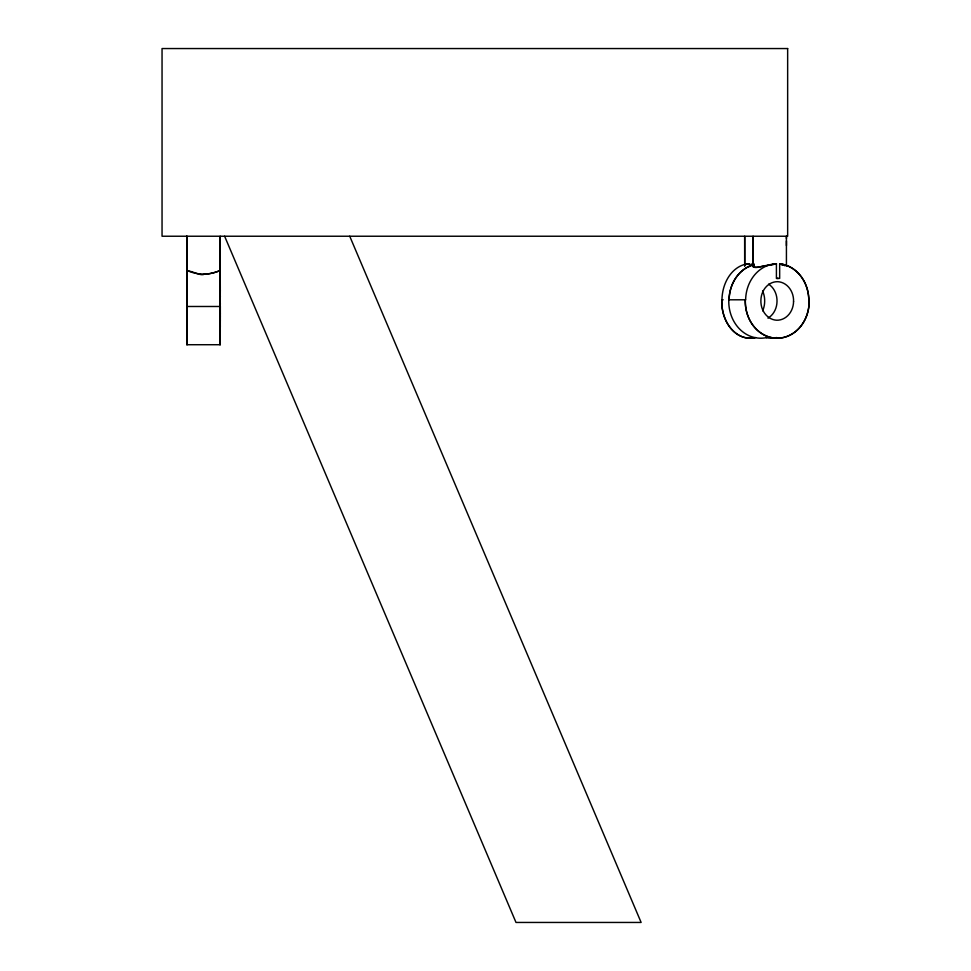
<?xml version="1.0" encoding="UTF-8"?>
<svg xmlns="http://www.w3.org/2000/svg" width="971" height="971" viewBox="0 0 971 971"><rect width="100%" height="100%" fill="white"/><g stroke="black" fill="none" stroke-linecap="round" stroke-linejoin="round"><path stroke-width="1.46" d="M186.76 302.26L186.76 298.522M186.76 312.128L186.76 301.144M187.16 316.959L187.16 313.257M187.063 312.626L187.063 308.766M186.784 325.698L186.857 306.278M187.16 314.349L187.16 306.484L220.32 306.484L220.32 313.487M220.004 307.006L220.016 302.673M220.32 316.959L220.32 313.257M220.223 312.626L220.223 308.766M220.016 311.873L220.004 306.52M220.211 285.11L220.211 236.232L220.101 285.11L220.126 284.2M220.101 282.403L220.126 280.57M220.101 278.786L220.101 277.888M220.101 275.181L220.186 272.863M220.053 272.268L220.126 270.569L220.186 272.572M220.211 246.003L220.211 241.124M744.684 264.355L744.684 236.232L744.721 266.151M752.282 263.833A36.91 28.499 90 0 1 754.006 264.1L752.27 263.978L752.27 265.787M779.664 263.978L785.151 265.593L779.664 263.978L779.664 278.422L776.412 278.422L776.412 263.881L756.992 267.341L753.302 266.976L753.095 236.232L753.071 264.355M786.437 238.575L786.437 236.232M786.437 245.602L786.437 240.917M186.869 299.845L186.881 294.504M186.772 295.524L186.784 288.957M187.051 317.638L187.051 315.927M186.857 302.94L186.869 299.371M186.76 298.898L186.772 295.026M187.148 320.212L187.112 333.041M187.051 316.133L187.063 312.346M187.148 321.304L187.16 316.728M220.016 299.845L220.041 294.116M219.944 288.957L220.053 292.089M220.211 317.638L220.211 315.927M220.016 302.94L220.016 299.371M220.308 320.212L220.211 340.384M220.211 316.133L220.223 312.346M220.308 320.442L220.32 316.728M186.796 285.862L186.869 275.06M186.784 289.977L186.796 285.304M187.039 320.782L187.051 318.791M186.869 298.473L186.869 297.138M187.051 319.265L187.051 316.813M187.136 327.106L187.015 324.812M220.029 296.021L220.053 292.55M219.944 286.057L220.016 275.06M219.931 289.977L219.956 285.862M220.271 333.041L220.283 330.116M220.199 320.782L220.199 318.791M220.029 298.473L220.029 297.138M220.199 319.265L220.211 316.813M220.296 327.106L220.296 325.503M186.82 280.449L186.82 279.83M186.893 293.57L186.893 292.55M186.881 295.269L186.918 289.844M186.808 283.848L186.808 282.44M187.1 335.65L187.1 335.031M187.112 331.645L187.063 340.384M187.039 320.017L186.966 326.826L187.002 325.722M219.98 280.449L219.98 279.83M219.956 283.848L219.968 282.44M220.247 335.65L220.259 335.031M220.199 320.017L220.114 326.826L220.053 323.683M186.833 278.628L186.845 276.978M187.075 338.491L187.087 337.41M219.992 278.628L220.004 276.978M220.041 293.133L220.114 288.46L220.174 291.603M220.235 337.41L220.223 338.988M186.905 291.239L186.954 288.46L187.002 289.831M187.075 338.988L186.966 344.717L220.126 344.717L220.162 343.6M220.065 291.239L220.114 288.46L220.15 289.589M186.869 274.635L186.881 273.494M186.857 275.91L186.893 272.548M220.016 274.635L220.041 273.494M220.004 275.91L220.053 272.548M220.211 340.044L220.114 344.717L220.041 341.926M187.051 341.197L187.015 343.37M220.077 325.164L220.101 326.499M220.199 341.197L220.174 343.37M186.881 273.154C185.667 266.855 200.354 277.075 204.262 274.15C208.522 274.514 218.232 271.492 219.252 270.86M220.041 273.154L220.126 270.654L220.271 284.2M186.93 289.564L186.954 288.46L187.015 291.603M186.905 272.268C187.828 270.302 187.027 270.144 187.027 272.572M187.015 343.6L186.954 344.717L186.881 341.926M220.065 271.577L220.101 270.666L219.507 271.006M186.978 326.693L186.918 325.467M220.126 326.693L220.077 325.698M744.757 265.532L744.842 265.386A17.478 3.872 2.1 0 0 744.696 265.532M753.933 265.314C751.36 269.331 760.961 266.637 762.805 266.151M754.066 265.229L753.095 266.624M220.101 270.666L219.385 271.067M218.269 271.237C208.899 275.096 198.169 275.036 188.799 271.2M749.381 266.6C752.622 261.66 744.721 265.107 746.505 264.318A15.973 4.382 14.2 0 1 747.124 264.1M763.764 265.92L776.412 263.881M747.197 264.136L749.381 263.881M776.849 278.422L777.492 278.422M777.71 278.422L778.317 278.422M721.854 299.796L723.164 299.796M753.957 264.61A36.874 31.958 89.9 0 0 729.075 299.796L745.51 299.796M752.27 263.978L753.714 264.136M187.949 270.897L186.966 270.569L187.124 284.2M349.73 236.232L641.127 922.45L516.002 922.45L224.617 236.232M220.101 344.632L219.992 336.779M186.942 344.632L186.833 336.197M186.942 326.499L186.905 323.683M187.027 272.863L187.051 273.907M220.186 273.191L220.199 273.907M220.029 341.561L220.029 340.76M186.881 341.561L186.869 340.76M220.211 274.283L220.223 275.57M220.162 290.123L220.211 297.126M187.051 274.283L187.063 275.57M187.002 290.123L187.039 295.087M220.065 324.484L220.053 322.76M220.016 340.336L220.004 338.43M186.905 324.484L186.893 322.76M186.869 340.336L186.845 338.43M220.223 276.504L220.235 277.536M187.075 276.504L187.075 277.536M220.259 281.044L220.271 282.343M220.186 293.024L220.186 294.092M220.041 321.632L220.053 322.918M220.041 321.741L220.029 318.172M219.968 334.315L219.992 337.155M219.98 334.679L219.944 327.858M187.1 281.044L187.112 282.343M187.027 293.024L187.039 294.092M186.893 321.632L186.893 322.918M186.893 321.741L186.869 318.172M186.82 333.66L186.833 337.155M186.808 331.912L186.82 334.679M220.271 283.702L220.296 291.191M220.199 294.65L220.199 295.852M220.283 286.579L220.283 287.331M219.956 330.128L219.968 332.98M187.112 283.702L187.136 288.084M187.039 294.65L187.051 298.303M187.039 295.852L187.051 297.126M186.808 332.98L186.784 324.69M186.784 327.858L186.796 330.128M220.199 296.641L220.211 298.303M220.296 290.244L220.223 304.129M220.211 297.781L220.211 300.549M220.211 300.027L220.223 301.787M220.016 315.259L220.029 318.646M219.931 325.491L219.944 328.902M220.016 313.499L220.016 315.454M219.931 323.477L219.931 325.698M187.136 287.137L187.148 291.992M187.148 290.244L187.16 304.36M187.051 297.781L187.063 300.549M186.869 316.983L186.869 318.646M187.063 300.027L187.063 301.787M186.857 314.738L186.869 317.517M186.857 313.499L186.869 315.259M220.308 296.034L220.308 296.847M220.32 303.292L220.223 307.042M220.016 311.727L220.016 314.034M187.16 296.034L187.16 297.66M187.16 303.292L187.063 307.042M186.857 311.169L186.857 314.034M186.76 318.075L186.772 319.75M786.425 236.232L786.425 265.969M220.32 306.484L220.223 307.54M187.16 306.484L187.063 307.54M186.76 307.237L186.76 308.802M766.787 337.532A36.849 31.909 -90 0 1 728.796 299.772M729.075 299.796A36.862 31.934 -90 0 1 754.2 264.549M745.631 299.796A36.862 31.934 90 0 1 776.497 263.724M793.562 301.556A19.092 16.543 -90 0 0 777.735 281.687A19.056 16.507 -90 0 0 760.888 300.355A19.092 16.543 -89.9 0 0 776.703 320.224A19.056 16.519 90 0 0 793.562 301.556M768.607 284.139A19.092 16.543 89.9 0 1 777.006 301.556A19.056 16.507 -90 0 1 767.976 318.16M755.547 337.532A36.849 28.377 -90 0 1 721.756 299.796A36.837 28.426 90 0 0 754.394 337.787M721.963 299.796A36.874 28.462 -90 0 1 749.406 263.724M776.63 337.532A36.849 28.45 90 0 1 766.192 337.641M762.587 290.96A19.092 14.735 90 0 1 764.663 301.556A19.056 14.723 90 0 1 762.648 310.817M186.857 236.232L186.966 285.11L186.857 236.232M787.651 48.55L162.048 48.55L162.048 236.232L787.651 236.232L787.651 48.55M776.217 338.187A36.849 31.934 90 0 0 809.159 302.115A36.837 31.922 90 0 1 776.23 338.187A36.849 31.934 90 0 1 745.327 299.784A36.837 31.922 90 0 0 776.23 338.187M808.794 302.102A36.91 31.97 -90 0 0 779.677 263.833A36.91 31.982 90 0 1 808.807 302.102"/></g></svg>
